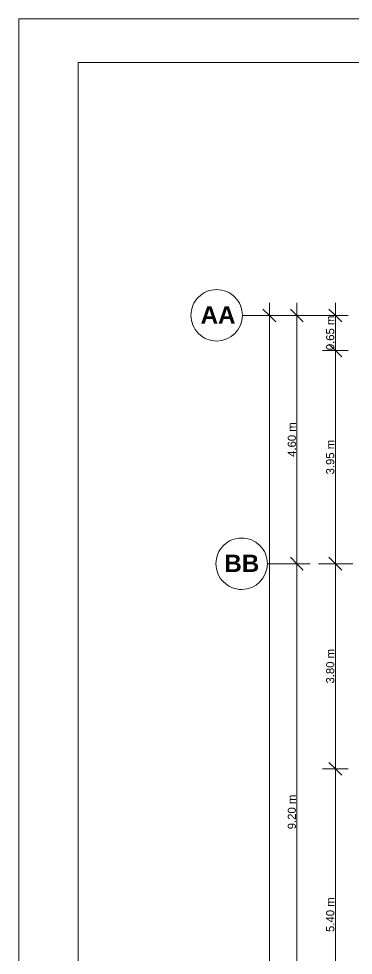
# Model space of a CAD drawing. Header units: metres. Extents: x -2 to 237, y -8 to 52.
# Drawn here: x -2.09 to 4.11, y 34.79 to 52.14 of the extents above; entities that cross this region are included whole.
import ezdxf

# ---------------------------------------------------------------- set-up
doc = ezdxf.new("R2010")
doc.units = ezdxf.units.M
doc.layers.add('HVAC - Ductos', color=5, linetype='Continuous', lineweight=0)
doc.layers.add('PDF4_Text', color=7, linetype='Continuous', lineweight=0)
doc.layers.add('PDF4_Geometry', color=7, linetype='Continuous', lineweight=0, true_color=0xaaaaaa)
doc.styles.add('PDF Helvetica', font='')
doc.styles.add('PDF Helvetica Bold', font='')
doc.styles.get('PDF Helvetica').set_extended_font_data('Helvetica')
doc.styles.get('PDF Helvetica Bold').set_extended_font_data('Helvetica', bold=True)

msp = doc.modelspace()

# ---------------------------------------------------------------- linework, layer by layer
at = {"layer": 'HVAC - Ductos', "color": 252, "lineweight": 0, "true_color": 0x939598}
for points in [[(2.556, 9.616), (2.556, 46.878)], [(3.064, 9.616), (3.064, 14.454), (3.064, 23.649), (3.064, 32.849), (3.064, 42.045), (3.064, 46.878)], [(3.779, 9.616), (3.779, 11.728), (3.779, 16.868), (3.779, 18.362), (3.779, 23.649), (3.779, 26), (3.779, 31.062), (3.779, 32.849), (3.779, 38.246), (3.779, 42.045), (3.779, 45.994), (3.779, 46.878)], [(2.437, 46.759), (2.556, 46.64), (2.675, 46.521)], [(2.945, 46.759), (3.064, 46.64), (3.184, 46.521)], [(3.66, 46.759), (3.779, 46.64), (3.898, 46.521)], [(2.318, 46.64), (2.556, 46.64), (2.794, 46.64)], [(2.826, 46.64), (3.064, 46.64), (3.303, 46.64)], [(3.541, 46.64), (3.779, 46.64), (4.017, 46.64)], [(4.017, 45.994), (3.779, 45.994), (3.541, 45.994)], [(3.66, 46.108), (3.779, 45.994), (3.898, 45.875)], [(2.945, 42.164), (3.064, 42.045), (3.184, 41.925)], [(3.66, 42.164), (3.779, 42.045), (3.898, 41.925)], [(2.826, 42.045), (3.064, 42.045), (3.303, 42.045)], [(3.541, 42.045), (3.779, 42.045), (4.017, 42.045)], [(3.66, 38.366), (3.779, 38.246), (3.898, 38.127)], [(4.017, 38.246), (3.779, 38.246), (3.541, 38.246)]]:
    msp.add_lwpolyline(points, dxfattribs=at)
at = {"layer": 'PDF4_Geometry', "color": 7, "lineweight": 9}
msp.add_lwpolyline([(87.88, 52.136), (87.88, -7.842), (-2.09, -7.842), (-2.09, 52.136)], close=True, dxfattribs=at)
msp.add_lwpolyline([(87.403, 51.325), (-0.99, 51.325), (-0.99, -7.177), (87.403, -7.177)], dxfattribs=at)
at = {"layer": 'PDF4_Geometry', "lineweight": 0}
for points in [[(1.58, 47.121, 0.418271), (1.103, 46.644, 0.414666), (1.58, 46.168, 0.411075), (2.056, 46.644, 0.414689)], [(2.043, 42.521, 0.418272), (1.566, 42.045, 0.41469), (2.043, 41.568, 0.411074), (2.519, 42.045, 0.414666)]]:
    msp.add_lwpolyline(points, format="xyb", close=True, dxfattribs=at)
at = {"layer": 'PDF4_Geometry', "color": 252, "lineweight": 0, "true_color": 0x939598}
for points in [[(2.533, 46.64), (2.056, 46.64)], [(2.849, 46.64), (2.689, 46.64)], [(3.642, 46.64), (3.005, 46.64)], [(3.958, 46.64), (3.802, 46.64)], [(2.991, 42.045), (2.515, 42.045)], [(3.312, 42.045), (3.151, 42.045)], [(4.104, 42.045), (3.468, 42.045)]]:
    msp.add_lwpolyline(points, dxfattribs=at)

# ---------------------------------------------------------------- texts
at = {"layer": 'PDF4_Text', "color": 253, "lineweight": 0, "true_color": 0xaaaaaa, "char_height": 0.3201, "attachment_point": 4, "style": 'PDF Helvetica Bold'}
for s, insert in [('AA', (1.282, 46.652)), ('BB', (1.722, 42.052))]:
    msp.add_mtext(s, dxfattribs=dict(at, insert=insert))
at = {"layer": 'PDF4_Text', "color": 252, "lineweight": 0, "true_color": 0x939598, "char_height": 0.15, "attachment_point": 4, "rotation": 90, "style": 'PDF Helvetica'}
for s, insert in [('0.65 m', (3.684, 45.998)), ('4.60 m', (2.973, 44.023)), ('3.95 m', (3.684, 43.698)), ('3.80 m', (3.684, 39.826)), ('9.20 m', (2.973, 37.128)), ('5.40 m', (3.684, 35.226))]:
    msp.add_mtext(s, dxfattribs=dict(at, insert=insert))

doc.saveas('drawing.dxf')
